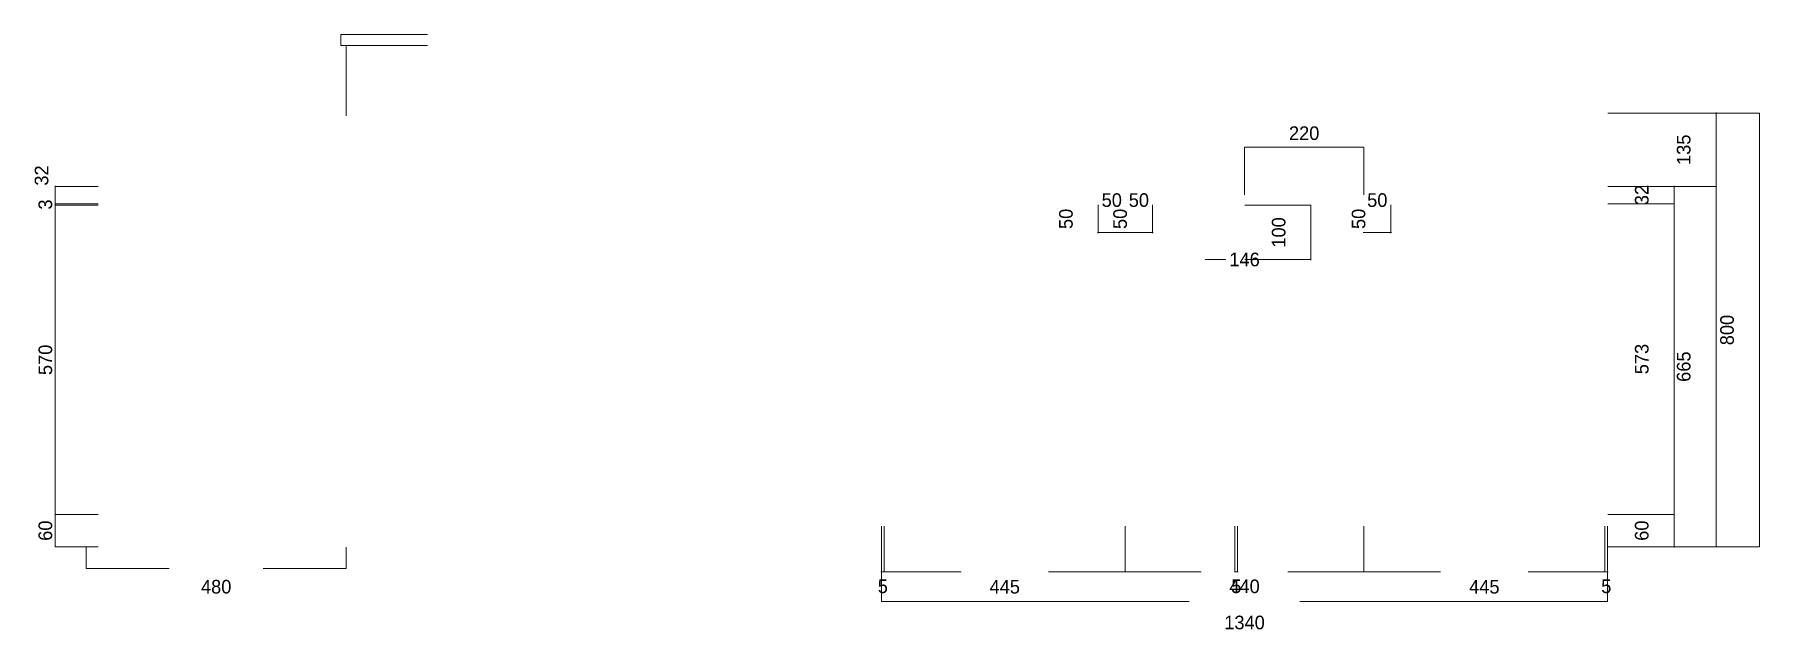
# Model space of a CAD drawing. Header units: millimetres. Extents: x -376000 to 292178, y -193032 to 188048.
# Drawn here: x -178482 to -175299, y -182468 to -181370 of the extents above; entities that cross this region are included whole.
import ezdxf

# ---------------------------------------------------------------- set-up
doc = ezdxf.new("R2010")
doc.units = ezdxf.units.MM
doc.header["$PDMODE"] = 1
doc.header["$PDSIZE"] = -2
for name, color, linetype, lineweight in [('00_一般', 7, 'Continuous', 5), ('01_基準-寸法', 7, 'Continuous', 5), ('_平面図（新設） (2D)', 7, 'Continuous', 5)]:
    doc.layers.add(name, color=color, linetype=linetype, lineweight=lineweight)
doc.styles.add('__ _____', font='')
doc.styles.add('Hiragino Sans W3', font='', dxfattribs={"bigfont": 'Hiragino Sans W3'})
doc.styles.get('__ _____').set_extended_font_data('?? ?????')
doc.styles.get('Hiragino Sans W3').set_extended_font_data('Hiragino Sans W3')
doc.dimstyles.new('RGT-3', dxfattribs={"dimtxt": 161.781684, "dimasz": 0.009302, "dimexe": 0, "dimexo": 0.3, "dimgap": 0, "dimtad": 0, "dimdsep": 46, "dimtxsty": 'Hiragino Sans W3', "dimblk": 'DOT', "dimblk1": 'DOT', "dimblk2": 'DOT', "dimcen": 0, "dimazin": 0, "dimtfac": 1, "dimtix": 1, "dimtmove": 0, "dimatfit": 0, "dimldrblk": 'VW_FILLEDARROW', "dimfxl": 1, "dimfrac": 2, "dimtolj": 1, "dimarcsym": 0})

# ---------------------------------------------------------------- blocks, each defined once
blk = doc.blocks.new('_Dot')
at = {"color": 0, "linetype": 'ByBlock', "lineweight": -2}
blk.add_line((-0.5, 0), (-1, 0), dxfattribs=at)
at = {"color": 0, "linetype": 'ByBlock', "const_width": 0.5}
blk.add_lwpolyline([(-0.25, 0, 1), (0.25, 0, 1)], format="xyb", close=True, dxfattribs=at)
blk = doc.blocks.new('*D1342')
at = {"layer": '01_基準-寸法', "color": 0, "linetype": 'Continuous', "lineweight": -2}
for p, q in [((-176919.2, -182315.8), (-176919.2, -182416.4)), ((-175579.2, -182315.8), (-175579.2, -182416.4)), ((-176918.7, -182416.4), (-176351.1, -182416.4)), ((-175579.8, -182416.4), (-176147.3, -182416.4))]:
    blk.add_line(p, q, dxfattribs=at)
at = {"layer": 'Defpoints', "color": 0}
for p in [(-176919.2, -182315.5), (-175579.2, -182315.5), (-176919.2, -182416.4)]:
    blk.add_point(p, dxfattribs=at)
at = {"layer": '01_基準-寸法', "color": 0, "lineweight": -2, "xscale": 0.5581054687499999, "yscale": 0.5581054687499999, "zscale": 0.5581054687499999, "rotation": 180}
blk.add_blockref('_Dot', (-176919.2, -182416.4), dxfattribs=at)
at = {"layer": '01_基準-寸法', "color": 0, "lineweight": -2, "xscale": 0.5581054687499999, "yscale": 0.5581054687499999, "zscale": 0.5581054687499999}
blk.add_blockref('_Dot', (-175579.2, -182416.4), dxfattribs=at)
at = {"layer": '01_基準-寸法', "color": 0, "insert": (-176249.2, -182455), "char_height": 25.13, "attachment_point": 5, "style": '__ _____'}
blk.add_mtext('\\A1;1340', dxfattribs=at)
blk = doc.blocks.new('VW_FILLEDARROW')
at = {"color": 0, "linetype": 'Continuous', "lineweight": 5, "transparency": 16777216, "flags": 128}
blk.add_lwpolyline([(-161.3, 43.2), (0, 0), (-161.3, -43.2)], close=True, dxfattribs=at)
blk = doc.blocks.new('*D1343')
at = {"layer": '01_基準-寸法', "color": 0, "linetype": 'Continuous', "lineweight": -2}
for p, q in [((-176029.8, -181735.5), (-176030.3, -181735.5)), ((-176029.2, -181735.2), (-176029.2, -181735.5)), ((-175979.2, -181735.5), (-176029.2, -181735.5)), ((-175979.2, -181735.2), (-175979.2, -181735.5)), ((-175978.7, -181735.5), (-175978.1, -181735.5))]:
    blk.add_line(p, q, dxfattribs=at)
at = {"layer": 'Defpoints', "color": 0}
for p in [(-176029.2, -181735.5), (-176029.2, -181735.5), (-175979.2, -181735.5)]:
    blk.add_point(p, dxfattribs=at)
at = {"layer": '01_基準-寸法', "color": 0, "lineweight": -2, "xscale": 0.5581054687499999, "yscale": 0.5581054687499999, "zscale": 0.5581054687499999}
blk.add_blockref('_Dot', (-176029.2, -181735.5), dxfattribs=at)
at = {"layer": '01_基準-寸法', "color": 0, "lineweight": -2, "xscale": 0.5581054687499999, "yscale": 0.5581054687499999, "zscale": 0.5581054687499999, "rotation": 180}
blk.add_blockref('_Dot', (-175979.2, -181735.5), dxfattribs=at)
at = {"layer": '01_基準-寸法', "color": 0, "insert": (-176004.2, -181676), "char_height": 25.13, "attachment_point": 5, "style": '__ _____'}
blk.add_mtext('\\A1;50', dxfattribs=at)
blk = doc.blocks.new('*D1344')
at = {"layer": '01_基準-寸法', "color": 0, "linetype": 'Continuous', "lineweight": -2}
for p, q in [((-175979.2, -181684.9), (-175979.2, -181684.4)), ((-175978.9, -181685.5), (-175979.2, -181685.5)), ((-175979.2, -181735.5), (-175979.2, -181685.5)), ((-175978.9, -181735.5), (-175979.2, -181735.5)), ((-175979.2, -181736), (-175979.2, -181736.6))]:
    blk.add_line(p, q, dxfattribs=at)
at = {"layer": 'Defpoints', "color": 0}
for p in [(-175979.2, -181685.5), (-175979.2, -181685.5), (-175979.2, -181735.5)]:
    blk.add_point(p, dxfattribs=at)
at = {"layer": '01_基準-寸法', "color": 0, "lineweight": -2, "xscale": 0.5581054687499999, "yscale": 0.5581054687499999, "zscale": 0.5581054687499999}
for p, rotation in [((-175979.2, -181685.5), 270), ((-175979.2, -181735.5), 90)]:
    blk.add_blockref('_Dot', p, dxfattribs=dict(at, rotation=rotation))
at = {"layer": '01_基準-寸法', "color": 0, "insert": (-176038.7, -181710.5), "char_height": 25.13, "attachment_point": 5, "rotation": 90, "style": '__ _____'}
blk.add_mtext('\\A1;50', dxfattribs=at)
blk = doc.blocks.new('*D1345')
at = {"layer": '01_基準-寸法', "color": 0, "linetype": 'Continuous', "lineweight": -2}
for p, q in [((-176914.2, -182277.2), (-176914.2, -182361.7)), ((-176469.2, -182277.2), (-176469.2, -182361.7)), ((-176913.7, -182361.7), (-176772.3, -182361.7)), ((-176469.8, -182361.7), (-176611.1, -182361.7))]:
    blk.add_line(p, q, dxfattribs=at)
at = {"layer": 'Defpoints', "color": 0}
for p in [(-176914.2, -182276.9), (-176469.2, -182276.9), (-176914.2, -182361.7)]:
    blk.add_point(p, dxfattribs=at)
at = {"layer": '01_基準-寸法', "color": 0, "lineweight": -2, "xscale": 0.5581054687499999, "yscale": 0.5581054687499999, "zscale": 0.5581054687499999, "rotation": 180}
blk.add_blockref('_Dot', (-176914.2, -182361.7), dxfattribs=at)
at = {"layer": '01_基準-寸法', "color": 0, "lineweight": -2, "xscale": 0.5581054687499999, "yscale": 0.5581054687499999, "zscale": 0.5581054687499999}
blk.add_blockref('_Dot', (-176469.2, -182361.7), dxfattribs=at)
at = {"layer": '01_基準-寸法', "color": 0, "insert": (-176691.7, -182389.1), "char_height": 25.13, "attachment_point": 5, "style": '__ _____'}
blk.add_mtext('\\A1;445', dxfattribs=at)
blk = doc.blocks.new('*D1346')
at = {"layer": '01_基準-寸法', "color": 0, "linetype": 'Continuous', "lineweight": -2}
for p, q in [((-176469.2, -182277.2), (-176469.2, -182361.7)), ((-176029.2, -182277.2), (-176029.2, -182361.7)), ((-176468.7, -182361.7), (-176329, -182361.7)), ((-176029.8, -182361.7), (-176169.4, -182361.7))]:
    blk.add_line(p, q, dxfattribs=at)
at = {"layer": 'Defpoints', "color": 0}
for p in [(-176469.2, -182276.9), (-176029.2, -182276.9), (-176469.2, -182361.7)]:
    blk.add_point(p, dxfattribs=at)
at = {"layer": '01_基準-寸法', "color": 0, "lineweight": -2, "xscale": 0.5581054687499999, "yscale": 0.5581054687499999, "zscale": 0.5581054687499999, "rotation": 180}
blk.add_blockref('_Dot', (-176469.2, -182361.7), dxfattribs=at)
at = {"layer": '01_基準-寸法', "color": 0, "lineweight": -2, "xscale": 0.5581054687499999, "yscale": 0.5581054687499999, "zscale": 0.5581054687499999}
blk.add_blockref('_Dot', (-176029.2, -182361.7), dxfattribs=at)
at = {"layer": '01_基準-寸法', "color": 0, "insert": (-176249.2, -182388.3), "char_height": 25.13, "attachment_point": 5, "style": '__ _____'}
blk.add_mtext('\\A1;440', dxfattribs=at)
blk = doc.blocks.new('*D1347')
at = {"layer": '01_基準-寸法', "color": 0, "linetype": 'Continuous', "lineweight": -2}
for p, q in [((-176029.2, -182277.2), (-176029.2, -182361.7)), ((-175584.2, -182277.2), (-175584.2, -182361.7)), ((-176028.7, -182361.7), (-175887.3, -182361.7)), ((-175584.8, -182361.7), (-175726.1, -182361.7))]:
    blk.add_line(p, q, dxfattribs=at)
at = {"layer": 'Defpoints', "color": 0}
for p in [(-176029.2, -182276.9), (-175584.2, -182276.9), (-176029.2, -182361.7)]:
    blk.add_point(p, dxfattribs=at)
at = {"layer": '01_基準-寸法', "color": 0, "lineweight": -2, "xscale": 0.5581054687499999, "yscale": 0.5581054687499999, "zscale": 0.5581054687499999, "rotation": 180}
blk.add_blockref('_Dot', (-176029.2, -182361.7), dxfattribs=at)
at = {"layer": '01_基準-寸法', "color": 0, "lineweight": -2, "xscale": 0.5581054687499999, "yscale": 0.5581054687499999, "zscale": 0.5581054687499999}
blk.add_blockref('_Dot', (-175584.2, -182361.7), dxfattribs=at)
at = {"layer": '01_基準-寸法', "color": 0, "insert": (-175806.7, -182389.1), "char_height": 25.13, "attachment_point": 5, "style": '__ _____'}
blk.add_mtext('\\A1;445', dxfattribs=at)
blk = doc.blocks.new('*D1348')
at = {"layer": '01_基準-寸法', "color": 0, "linetype": 'Continuous', "lineweight": -2}
for p, q in [((-176248.9, -181685.5), (-176126.6, -181685.5)), ((-176126.6, -181684.9), (-176126.6, -181684.4)), ((-176126.6, -181685.5), (-176126.6, -181785.5)), ((-176248.9, -181785.5), (-176126.6, -181785.5)), ((-176126.6, -181786), (-176126.6, -181786.6))]:
    blk.add_line(p, q, dxfattribs=at)
at = {"layer": 'Defpoints', "color": 0}
for p in [(-176249.2, -181685.5), (-176249.2, -181785.5), (-176126.6, -181785.5)]:
    blk.add_point(p, dxfattribs=at)
at = {"layer": '01_基準-寸法', "color": 0, "lineweight": -2, "xscale": 0.5581054687499999, "yscale": 0.5581054687499999, "zscale": 0.5581054687499999}
for p, rotation in [((-176126.6, -181685.5), 270), ((-176126.6, -181785.5), 90)]:
    blk.add_blockref('_Dot', p, dxfattribs=dict(at, rotation=rotation))
at = {"layer": '01_基準-寸法', "color": 0, "insert": (-176186.1, -181735.5), "char_height": 25.13, "attachment_point": 5, "rotation": 90, "style": '__ _____'}
blk.add_mtext('\\A1;100', dxfattribs=at)
blk = doc.blocks.new('*D1349')
at = {"layer": '01_基準-寸法', "color": 0, "linetype": 'Continuous', "lineweight": -2}
for p, q in [((-176519.8, -181735.5), (-176520.3, -181735.5)), ((-176519.2, -181735.2), (-176519.2, -181735.5)), ((-176519.2, -181735.5), (-176469.2, -181735.5)), ((-176469.2, -181735.2), (-176469.2, -181735.5)), ((-176468.7, -181735.5), (-176468.1, -181735.5))]:
    blk.add_line(p, q, dxfattribs=at)
at = {"layer": 'Defpoints', "color": 0}
for p in [(-176519.2, -181735.5), (-176469.2, -181735.5), (-176469.2, -181735.5)]:
    blk.add_point(p, dxfattribs=at)
at = {"layer": '01_基準-寸法', "color": 0, "lineweight": -2, "xscale": 0.5581054687499999, "yscale": 0.5581054687499999, "zscale": 0.5581054687499999}
blk.add_blockref('_Dot', (-176519.2, -181735.5), dxfattribs=at)
at = {"layer": '01_基準-寸法', "color": 0, "lineweight": -2, "xscale": 0.5581054687499999, "yscale": 0.5581054687499999, "zscale": 0.5581054687499999, "rotation": 180}
blk.add_blockref('_Dot', (-176469.2, -181735.5), dxfattribs=at)
at = {"layer": '01_基準-寸法', "color": 0, "insert": (-176494.2, -181676), "char_height": 25.13, "attachment_point": 5, "style": '__ _____'}
blk.add_mtext('\\A1;50', dxfattribs=at)
blk = doc.blocks.new('*D1350')
at = {"layer": '01_基準-寸法', "color": 0, "linetype": 'Continuous', "lineweight": -2}
for p, q in [((-176519.2, -181684.9), (-176519.2, -181684.4)), ((-176518.9, -181685.5), (-176519.2, -181685.5)), ((-176519.2, -181735.5), (-176519.2, -181685.5)), ((-176518.9, -181735.5), (-176519.2, -181735.5)), ((-176519.2, -181736), (-176519.2, -181736.6))]:
    blk.add_line(p, q, dxfattribs=at)
at = {"layer": 'Defpoints', "color": 0}
for p in [(-176519.2, -181685.5), (-176519.2, -181685.5), (-176519.2, -181735.5)]:
    blk.add_point(p, dxfattribs=at)
at = {"layer": '01_基準-寸法', "color": 0, "lineweight": -2, "xscale": 0.5581054687499999, "yscale": 0.5581054687499999, "zscale": 0.5581054687499999}
for p, rotation in [((-176519.2, -181685.5), 270), ((-176519.2, -181735.5), 90)]:
    blk.add_blockref('_Dot', p, dxfattribs=dict(at, rotation=rotation))
at = {"layer": '01_基準-寸法', "color": 0, "insert": (-176578.7, -181710.5), "char_height": 25.13, "attachment_point": 5, "rotation": 90, "style": '__ _____'}
blk.add_mtext('\\A1;50', dxfattribs=at)
blk = doc.blocks.new('*D1356')
at = {"layer": '01_基準-寸法', "color": 0, "linetype": 'Continuous', "lineweight": -2}
for p, q in [((-176469.8, -181735.5), (-176470.3, -181735.5)), ((-176469.2, -181735.2), (-176469.2, -181735.5)), ((-176419.2, -181735.5), (-176469.2, -181735.5)), ((-176419.2, -181735.2), (-176419.2, -181735.5)), ((-176418.7, -181735.5), (-176418.1, -181735.5))]:
    blk.add_line(p, q, dxfattribs=at)
at = {"layer": 'Defpoints', "color": 0}
for p in [(-176469.2, -181735.5), (-176469.2, -181735.5), (-176419.2, -181735.5)]:
    blk.add_point(p, dxfattribs=at)
at = {"layer": '01_基準-寸法', "color": 0, "lineweight": -2, "xscale": 0.5581054687499999, "yscale": 0.5581054687499999, "zscale": 0.5581054687499999}
blk.add_blockref('_Dot', (-176469.2, -181735.5), dxfattribs=at)
at = {"layer": '01_基準-寸法', "color": 0, "lineweight": -2, "xscale": 0.5581054687499999, "yscale": 0.5581054687499999, "zscale": 0.5581054687499999, "rotation": 180}
blk.add_blockref('_Dot', (-176419.2, -181735.5), dxfattribs=at)
at = {"layer": '01_基準-寸法', "color": 0, "insert": (-176444.2, -181676), "char_height": 25.13, "attachment_point": 5, "style": '__ _____'}
blk.add_mtext('\\A1;50', dxfattribs=at)
blk = doc.blocks.new('*D1357')
at = {"layer": '01_基準-寸法', "color": 0, "linetype": 'Continuous', "lineweight": -2}
for p, q in [((-176419.2, -181684.9), (-176419.2, -181684.4)), ((-176418.9, -181685.5), (-176419.2, -181685.5)), ((-176419.2, -181735.5), (-176419.2, -181685.5)), ((-176418.9, -181735.5), (-176419.2, -181735.5)), ((-176419.2, -181736), (-176419.2, -181736.6))]:
    blk.add_line(p, q, dxfattribs=at)
at = {"layer": 'Defpoints', "color": 0}
for p in [(-176419.2, -181685.5), (-176419.2, -181685.5), (-176419.2, -181735.5)]:
    blk.add_point(p, dxfattribs=at)
at = {"layer": '01_基準-寸法', "color": 0, "lineweight": -2, "xscale": 0.5581054687499999, "yscale": 0.5581054687499999, "zscale": 0.5581054687499999}
for p, rotation in [((-176419.2, -181685.5), 270), ((-176419.2, -181735.5), 90)]:
    blk.add_blockref('_Dot', p, dxfattribs=dict(at, rotation=rotation))
at = {"layer": '01_基準-寸法', "color": 0, "insert": (-176478.7, -181710.5), "char_height": 25.13, "attachment_point": 5, "rotation": 90, "style": '__ _____'}
blk.add_mtext('\\A1;50', dxfattribs=at)
blk = doc.blocks.new('*D1358')
at = {"layer": '01_基準-寸法', "color": 0, "linetype": 'Continuous', "lineweight": -2}
for p, q in [((-175578.9, -182255.5), (-175456.6, -182255.5)), ((-175456.6, -182254.9), (-175456.6, -182254.4)), ((-175456.6, -182255.5), (-175456.6, -182315.5)), ((-175578.9, -182315.5), (-175456.6, -182315.5)), ((-175456.6, -182316), (-175456.6, -182316.6))]:
    blk.add_line(p, q, dxfattribs=at)
at = {"layer": 'Defpoints', "color": 0}
for p in [(-175579.2, -182255.5), (-175579.2, -182315.5), (-175456.6, -182315.5)]:
    blk.add_point(p, dxfattribs=at)
at = {"layer": '01_基準-寸法', "color": 0, "lineweight": -2, "xscale": 0.5581054687499999, "yscale": 0.5581054687499999, "zscale": 0.5581054687499999}
for p, rotation in [((-175456.6, -182255.5), 270), ((-175456.6, -182315.5), 90)]:
    blk.add_blockref('_Dot', p, dxfattribs=dict(at, rotation=rotation))
at = {"layer": '01_基準-寸法', "color": 0, "insert": (-175516.1, -182285.5), "char_height": 25.13, "attachment_point": 5, "rotation": 90, "style": '__ _____'}
blk.add_mtext('\\A1;60', dxfattribs=at)
blk = doc.blocks.new('*D1359')
at = {"layer": '01_基準-寸法', "color": 0, "linetype": 'Continuous', "lineweight": -2}
for p, q in [((-175578.9, -181650.5), (-175456.6, -181650.5)), ((-175456.6, -181649.9), (-175456.6, -181649.4)), ((-175456.6, -181650.5), (-175456.6, -181682.5)), ((-175578.9, -181682.5), (-175456.6, -181682.5)), ((-175456.6, -181683), (-175456.6, -181683.6))]:
    blk.add_line(p, q, dxfattribs=at)
at = {"layer": 'Defpoints', "color": 0}
for p in [(-175579.2, -181650.5), (-175579.2, -181682.5), (-175456.6, -181682.5)]:
    blk.add_point(p, dxfattribs=at)
at = {"layer": '01_基準-寸法', "color": 0, "lineweight": -2, "xscale": 0.5581054687499999, "yscale": 0.5581054687499999, "zscale": 0.5581054687499999}
for p, rotation in [((-175456.6, -181650.5), 270), ((-175456.6, -181682.5), 90)]:
    blk.add_blockref('_Dot', p, dxfattribs=dict(at, rotation=rotation))
at = {"layer": '01_基準-寸法', "color": 0, "insert": (-175516.1, -181666.5), "char_height": 25.13, "attachment_point": 5, "rotation": 90, "style": '__ _____'}
blk.add_mtext('\\A1;32', dxfattribs=at)
blk = doc.blocks.new('*D1360')
at = {"layer": '01_基準-寸法', "color": 0, "linetype": 'Continuous', "lineweight": -2}
for p, q in [((-175578.9, -181650.5), (-175379.2, -181650.5)), ((-175379.2, -181651), (-175379.2, -182314.9)), ((-175578.9, -182315.5), (-175379.2, -182315.5))]:
    blk.add_line(p, q, dxfattribs=at)
at = {"layer": 'Defpoints', "color": 0}
for p in [(-175579.2, -181650.5), (-175579.2, -182315.5), (-175379.2, -182315.5)]:
    blk.add_point(p, dxfattribs=at)
at = {"layer": '01_基準-寸法', "color": 0, "lineweight": -2, "xscale": 0.5581054687499999, "yscale": 0.5581054687499999, "zscale": 0.5581054687499999}
for p, rotation in [((-175379.2, -181650.5), 90), ((-175379.2, -182315.5), 270)]:
    blk.add_blockref('_Dot', p, dxfattribs=dict(at, rotation=rotation))
at = {"layer": '01_基準-寸法', "color": 0, "insert": (-175438.7, -181983), "char_height": 25.13, "attachment_point": 5, "rotation": 90, "style": '__ _____'}
blk.add_mtext('\\A1;665', dxfattribs=at)
blk = doc.blocks.new('*D1361')
at = {"layer": '01_基準-寸法', "color": 0, "linetype": 'Continuous', "lineweight": -2}
for p, q in [((-175378.9, -181515.5), (-175299.2, -181515.5)), ((-175299.2, -181516), (-175299.2, -182314.9)), ((-175378.9, -182315.5), (-175299.2, -182315.5))]:
    blk.add_line(p, q, dxfattribs=at)
at = {"layer": 'Defpoints', "color": 0}
for p in [(-175379.2, -181515.5), (-175379.2, -182315.5), (-175299.2, -182315.5)]:
    blk.add_point(p, dxfattribs=at)
at = {"layer": '01_基準-寸法', "color": 0, "lineweight": -2, "xscale": 0.5581054687499999, "yscale": 0.5581054687499999, "zscale": 0.5581054687499999}
for p, rotation in [((-175299.2, -181515.5), 90), ((-175299.2, -182315.5), 270)]:
    blk.add_blockref('_Dot', p, dxfattribs=dict(at, rotation=rotation))
at = {"layer": '01_基準-寸法', "color": 0, "insert": (-175358.7, -181915.5), "char_height": 25.13, "attachment_point": 5, "rotation": 90, "style": '__ _____'}
blk.add_mtext('\\A1;800', dxfattribs=at)
blk = doc.blocks.new('*D1367')
at = {"layer": '01_基準-寸法', "color": 0, "linetype": 'Continuous', "lineweight": -2}
for p, q in [((-176322.2, -181785.2), (-176322.2, -181785.5)), ((-176321.7, -181785.5), (-176284, -181785.5)), ((-176176.8, -181785.5), (-176214.5, -181785.5)), ((-176176.2, -181785.2), (-176176.2, -181785.5))]:
    blk.add_line(p, q, dxfattribs=at)
at = {"layer": 'Defpoints', "color": 0}
for p in [(-176322.2, -181785.5), (-176322.2, -181785.5), (-176176.2, -181785.5)]:
    blk.add_point(p, dxfattribs=at)
at = {"layer": '01_基準-寸法', "color": 0, "lineweight": -2, "xscale": 0.5581054687499999, "yscale": 0.5581054687499999, "zscale": 0.5581054687499999, "rotation": 180}
blk.add_blockref('_Dot', (-176322.2, -181785.5), dxfattribs=at)
at = {"layer": '01_基準-寸法', "color": 0, "lineweight": -2, "xscale": 0.5581054687499999, "yscale": 0.5581054687499999, "zscale": 0.5581054687499999}
blk.add_blockref('_Dot', (-176176.2, -181785.5), dxfattribs=at)
at = {"layer": '01_基準-寸法', "color": 0, "insert": (-176249.2, -181785.5), "char_height": 25.13, "attachment_point": 5, "style": '__ _____'}
blk.add_mtext('\\A1;146', dxfattribs=at)
blk = doc.blocks.new('*D1368')
at = {"layer": '01_基準-寸法', "color": 0, "linetype": 'Continuous', "lineweight": -2}
for p, q in [((-175578.9, -181682.5), (-175456.6, -181682.5)), ((-175456.6, -181683), (-175456.6, -182254.9)), ((-175578.9, -182255.5), (-175456.6, -182255.5))]:
    blk.add_line(p, q, dxfattribs=at)
at = {"layer": 'Defpoints', "color": 0}
for p in [(-175579.2, -181682.5), (-175579.2, -182255.5), (-175456.6, -182255.5)]:
    blk.add_point(p, dxfattribs=at)
at = {"layer": '01_基準-寸法', "color": 0, "lineweight": -2, "xscale": 0.5581054687499999, "yscale": 0.5581054687499999, "zscale": 0.5581054687499999}
for p, rotation in [((-175456.6, -181682.5), 90), ((-175456.6, -182255.5), 270)]:
    blk.add_blockref('_Dot', p, dxfattribs=dict(at, rotation=rotation))
at = {"layer": '01_基準-寸法', "color": 0, "insert": (-175516.1, -181969), "char_height": 25.13, "attachment_point": 5, "rotation": 90, "style": '__ _____'}
blk.add_mtext('\\A1;573', dxfattribs=at)
blk = doc.blocks.new('*D1374')
at = {"layer": '01_基準-寸法', "color": 0, "linetype": 'Continuous', "lineweight": -2}
for p, q in [((-175578.9, -181515.5), (-175379.2, -181515.5)), ((-175379.2, -181514.9), (-175379.2, -181514.4)), ((-175379.2, -181515.5), (-175379.2, -181650.5)), ((-175578.9, -181650.5), (-175379.2, -181650.5)), ((-175379.2, -181651), (-175379.2, -181651.6))]:
    blk.add_line(p, q, dxfattribs=at)
at = {"layer": 'Defpoints', "color": 0}
for p in [(-175579.2, -181515.5), (-175579.2, -181650.5), (-175379.2, -181650.5)]:
    blk.add_point(p, dxfattribs=at)
at = {"layer": '01_基準-寸法', "color": 0, "lineweight": -2, "xscale": 0.5581054687499999, "yscale": 0.5581054687499999, "zscale": 0.5581054687499999}
for p, rotation in [((-175379.2, -181515.5), 270), ((-175379.2, -181650.5), 90)]:
    blk.add_blockref('_Dot', p, dxfattribs=dict(at, rotation=rotation))
at = {"layer": '01_基準-寸法', "color": 0, "insert": (-175438.7, -181583), "char_height": 25.13, "attachment_point": 5, "rotation": 90, "style": '__ _____'}
blk.add_mtext('\\A1;135', dxfattribs=at)
blk = doc.blocks.new('*D1377')
at = {"layer": '01_基準-寸法', "color": 0, "linetype": 'Continuous', "lineweight": -2}
for p, q in [((-176919.2, -182277.2), (-176919.2, -182361.7)), ((-176914.2, -182277.2), (-176914.2, -182361.7)), ((-176919.8, -182361.7), (-176920.3, -182361.7)), ((-176914.2, -182361.7), (-176919.2, -182361.7)), ((-176913.7, -182361.7), (-176913.1, -182361.7))]:
    blk.add_line(p, q, dxfattribs=at)
at = {"layer": 'Defpoints', "color": 0}
for p in [(-176919.2, -182276.9), (-176914.2, -182276.9), (-176919.2, -182361.7)]:
    blk.add_point(p, dxfattribs=at)
at = {"layer": '01_基準-寸法', "color": 0, "lineweight": -2, "xscale": 0.5581054687499999, "yscale": 0.5581054687499999, "zscale": 0.5581054687499999}
blk.add_blockref('_Dot', (-176919.2, -182361.7), dxfattribs=at)
at = {"layer": '01_基準-寸法', "color": 0, "lineweight": -2, "xscale": 0.5581054687499999, "yscale": 0.5581054687499999, "zscale": 0.5581054687499999, "rotation": 180}
blk.add_blockref('_Dot', (-176914.2, -182361.7), dxfattribs=at)
at = {"layer": '01_基準-寸法', "color": 0, "insert": (-176916.7, -182388.3), "char_height": 25.13, "attachment_point": 5, "style": '__ _____'}
blk.add_mtext('\\A1;5', dxfattribs=at)
blk = doc.blocks.new('*D1378')
at = {"layer": '01_基準-寸法', "color": 0, "linetype": 'Continuous', "lineweight": -2}
for p, q in [((-176266.9, -182277.2), (-176266.9, -182361.7)), ((-176261.9, -182277.2), (-176261.9, -182361.7)), ((-176267.4, -182361.7), (-176268, -182361.7)), ((-176261.9, -182361.7), (-176266.9, -182361.7)), ((-176261.3, -182361.7), (-176260.7, -182361.7))]:
    blk.add_line(p, q, dxfattribs=at)
at = {"layer": 'Defpoints', "color": 0}
for p in [(-176266.9, -182276.9), (-176261.9, -182276.9), (-176266.9, -182361.7)]:
    blk.add_point(p, dxfattribs=at)
at = {"layer": '01_基準-寸法', "color": 0, "lineweight": -2, "xscale": 0.5581054687499999, "yscale": 0.5581054687499999, "zscale": 0.5581054687499999}
blk.add_blockref('_Dot', (-176266.9, -182361.7), dxfattribs=at)
at = {"layer": '01_基準-寸法', "color": 0, "lineweight": -2, "xscale": 0.5581054687499999, "yscale": 0.5581054687499999, "zscale": 0.5581054687499999, "rotation": 180}
blk.add_blockref('_Dot', (-176261.9, -182361.7), dxfattribs=at)
at = {"layer": '01_基準-寸法', "color": 0, "insert": (-176264.4, -182388.3), "char_height": 25.13, "attachment_point": 5, "style": '__ _____'}
blk.add_mtext('\\A1;5', dxfattribs=at)
blk = doc.blocks.new('*D1381')
at = {"layer": '01_基準-寸法', "color": 0, "linetype": 'Continuous', "lineweight": -2}
for p, q in [((-176249.2, -181666.2), (-176249.2, -181578.5)), ((-176248.7, -181578.5), (-176029.8, -181578.5)), ((-176029.2, -181666.2), (-176029.2, -181578.5))]:
    blk.add_line(p, q, dxfattribs=at)
at = {"layer": 'Defpoints', "color": 0}
for p in [(-176029.2, -181578.5), (-176249.2, -181666.5), (-176029.2, -181666.5)]:
    blk.add_point(p, dxfattribs=at)
at = {"layer": '01_基準-寸法', "color": 0, "lineweight": -2, "xscale": 0.5581054687499999, "yscale": 0.5581054687499999, "zscale": 0.5581054687499999, "rotation": 180}
blk.add_blockref('_Dot', (-176249.2, -181578.5), dxfattribs=at)
at = {"layer": '01_基準-寸法', "color": 0, "lineweight": -2, "xscale": 0.5581054687499999, "yscale": 0.5581054687499999, "zscale": 0.5581054687499999}
blk.add_blockref('_Dot', (-176029.2, -181578.5), dxfattribs=at)
at = {"layer": '01_基準-寸法', "color": 0, "insert": (-176139.2, -181552.6), "char_height": 25.13, "attachment_point": 5, "style": '__ _____'}
blk.add_mtext('\\A1;220', dxfattribs=at)
blk = doc.blocks.new('*D1382')
at = {"layer": '01_基準-寸法', "color": 0, "linetype": 'Continuous', "lineweight": -2}
for p, q in [((-178444.1, -181681.9), (-178444.1, -181681.4)), ((-178364.9, -181682.5), (-178444.1, -181682.5)), ((-178444.1, -181685.5), (-178444.1, -181682.5)), ((-178364.9, -181685.5), (-178444.1, -181685.5)), ((-178444.1, -181686), (-178444.1, -181686.6))]:
    blk.add_line(p, q, dxfattribs=at)
at = {"layer": 'Defpoints', "color": 0}
for p in [(-178444.1, -181682.5), (-178364.6, -181682.5), (-178364.6, -181685.5)]:
    blk.add_point(p, dxfattribs=at)
at = {"layer": '01_基準-寸法', "color": 0, "lineweight": -2, "xscale": 0.5581054687499999, "yscale": 0.5581054687499999, "zscale": 0.5581054687499999}
for p, rotation in [((-178444.1, -181682.5), 270), ((-178444.1, -181685.5), 90)]:
    blk.add_blockref('_Dot', p, dxfattribs=dict(at, rotation=rotation))
at = {"layer": '01_基準-寸法', "color": 0, "insert": (-178462, -181684), "char_height": 25.13, "attachment_point": 5, "rotation": 90, "style": '__ _____'}
blk.add_mtext('\\A1;3', dxfattribs=at)
blk = doc.blocks.new('*D1383')
at = {"layer": '01_基準-寸法', "color": 0, "linetype": 'Continuous', "lineweight": -2}
for p, q in [((-178364.9, -181685.5), (-178444.1, -181685.5)), ((-178444.1, -182254.9), (-178444.1, -181686)), ((-178364.9, -182255.5), (-178444.1, -182255.5))]:
    blk.add_line(p, q, dxfattribs=at)
at = {"layer": 'Defpoints', "color": 0}
for p in [(-178444.1, -181685.5), (-178364.6, -181685.5), (-178364.6, -182255.5)]:
    blk.add_point(p, dxfattribs=at)
at = {"layer": '01_基準-寸法', "color": 0, "lineweight": -2, "xscale": 0.5581054687499999, "yscale": 0.5581054687499999, "zscale": 0.5581054687499999}
for p, rotation in [((-178444.1, -181685.5), 90), ((-178444.1, -182255.5), 270)]:
    blk.add_blockref('_Dot', p, dxfattribs=dict(at, rotation=rotation))
at = {"layer": '01_基準-寸法', "color": 0, "insert": (-178462, -181970.5), "char_height": 25.13, "attachment_point": 5, "rotation": 90, "style": '__ _____'}
blk.add_mtext('\\A1;570', dxfattribs=at)
blk = doc.blocks.new('*D1384')
at = {"layer": '01_基準-寸法', "color": 0, "linetype": 'Continuous', "lineweight": -2}
for p, q in [((-178364.9, -182255.5), (-178444.1, -182255.5)), ((-178444.1, -182314.9), (-178444.1, -182256)), ((-178364.9, -182315.5), (-178444.1, -182315.5))]:
    blk.add_line(p, q, dxfattribs=at)
at = {"layer": 'Defpoints', "color": 0}
for p in [(-178444.1, -182255.5), (-178364.6, -182255.5), (-178364.6, -182315.5)]:
    blk.add_point(p, dxfattribs=at)
at = {"layer": '01_基準-寸法', "color": 0, "lineweight": -2, "xscale": 0.5581054687499999, "yscale": 0.5581054687499999, "zscale": 0.5581054687499999}
for p, rotation in [((-178444.1, -182255.5), 90), ((-178444.1, -182315.5), 270)]:
    blk.add_blockref('_Dot', p, dxfattribs=dict(at, rotation=rotation))
at = {"layer": '01_基準-寸法', "color": 0, "insert": (-178462, -182285.5), "char_height": 25.13, "attachment_point": 5, "rotation": 90, "style": '__ _____'}
blk.add_mtext('\\A1;60', dxfattribs=at)
blk = doc.blocks.new('*D1385')
at = {"layer": '01_基準-寸法', "color": 0, "linetype": 'Continuous', "lineweight": -2}
for p, q in [((-178444.1, -181649.9), (-178444.1, -181649.4)), ((-178364.9, -181650.5), (-178444.1, -181650.5)), ((-178444.1, -181682.5), (-178444.1, -181650.5)), ((-178364.9, -181682.5), (-178444.1, -181682.5)), ((-178444.1, -181683), (-178444.1, -181683.6))]:
    blk.add_line(p, q, dxfattribs=at)
at = {"layer": 'Defpoints', "color": 0}
for p in [(-178444.1, -181650.5), (-178364.6, -181650.5), (-178364.6, -181682.5)]:
    blk.add_point(p, dxfattribs=at)
at = {"layer": '01_基準-寸法', "color": 0, "lineweight": -2, "xscale": 0.5581054687499999, "yscale": 0.5581054687499999, "zscale": 0.5581054687499999}
for p, rotation in [((-178444.1, -181650.5), 270), ((-178444.1, -181682.5), 90)]:
    blk.add_blockref('_Dot', p, dxfattribs=dict(at, rotation=rotation))
at = {"layer": '01_基準-寸法', "color": 0, "insert": (-178469, -181630.5), "char_height": 25.13, "attachment_point": 5, "rotation": 90, "style": '__ _____'}
blk.add_mtext('\\A1;32', dxfattribs=at)
blk = doc.blocks.new('*D1386')
at = {"layer": '01_基準-寸法', "color": 0, "linetype": 'Continuous', "lineweight": -2}
for p, q in [((-178386.9, -182315.8), (-178386.9, -182355.5)), ((-177906.9, -182315.8), (-177906.9, -182355.5)), ((-178386.3, -182355.5), (-178233.5, -182355.5)), ((-177907.4, -182355.5), (-178060.2, -182355.5))]:
    blk.add_line(p, q, dxfattribs=at)
at = {"layer": 'Defpoints', "color": 0}
for p in [(-178386.9, -182315.5), (-177906.9, -182315.5), (-178386.9, -182355.5)]:
    blk.add_point(p, dxfattribs=at)
at = {"layer": '01_基準-寸法', "color": 0, "lineweight": -2, "xscale": 0.5581054687499999, "yscale": 0.5581054687499999, "zscale": 0.5581054687499999, "rotation": 180}
blk.add_blockref('_Dot', (-178386.9, -182355.5), dxfattribs=at)
at = {"layer": '01_基準-寸法', "color": 0, "lineweight": -2, "xscale": 0.5581054687499999, "yscale": 0.5581054687499999, "zscale": 0.5581054687499999}
blk.add_blockref('_Dot', (-177906.9, -182355.5), dxfattribs=at)
at = {"layer": '01_基準-寸法', "color": 0, "insert": (-178146.9, -182389), "char_height": 25.13, "attachment_point": 5, "style": '__ _____'}
blk.add_mtext('\\A1;480', dxfattribs=at)
blk = doc.blocks.new('*D1392')
at = {"layer": '01_基準-寸法', "color": 0, "linetype": 'Continuous', "lineweight": -2}
for p, q in [((-175584.2, -182277.2), (-175584.2, -182361.7)), ((-175579.2, -182277.2), (-175579.2, -182361.7)), ((-175584.8, -182361.7), (-175585.3, -182361.7)), ((-175579.2, -182361.7), (-175584.2, -182361.7)), ((-175578.7, -182361.7), (-175578.1, -182361.7))]:
    blk.add_line(p, q, dxfattribs=at)
at = {"layer": 'Defpoints', "color": 0}
for p in [(-175584.2, -182276.9), (-175579.2, -182276.9), (-175584.2, -182361.7)]:
    blk.add_point(p, dxfattribs=at)
at = {"layer": '01_基準-寸法', "color": 0, "lineweight": -2, "xscale": 0.5581054687499999, "yscale": 0.5581054687499999, "zscale": 0.5581054687499999}
blk.add_blockref('_Dot', (-175584.2, -182361.7), dxfattribs=at)
at = {"layer": '01_基準-寸法', "color": 0, "lineweight": -2, "xscale": 0.5581054687499999, "yscale": 0.5581054687499999, "zscale": 0.5581054687499999, "rotation": 180}
blk.add_blockref('_Dot', (-175579.2, -182361.7), dxfattribs=at)
at = {"layer": '01_基準-寸法', "color": 0, "insert": (-175581.7, -182388.3), "char_height": 25.13, "attachment_point": 5, "style": '__ _____'}
blk.add_mtext('\\A1;5', dxfattribs=at)
blk = doc.blocks.new('平面図（新設） (2D)')
at = {"layer": '00_一般', "color": 251, "lineweight": 13, "transparency": 33554687}
for p, q in [((-177916.852, -181370.48), (-177756.852, -181370.48)), ((-177916.852, -181370.48), (-177916.852, -181390.48)), ((-177916.852, -181390.48), (-177756.852, -181390.48)), ((-177906.852, -181520.48), (-177906.852, -181390.48))]:
    blk.add_line(p, q, dxfattribs=at)
at = {"layer": '01_基準-寸法', "color": 7, "linetype": 'Continuous'}
for base, p1, p2, override, picture, middle in [((-176029.208, -181578.48), (-176249.208, -181666.48), (-176029.208, -181666.48), {"dimtxt": 25.12623, "dimasz": 0.558105, "dimgap": 5.110306, "dimtad": 1, "dimpost": '<>', "dimtxsty": '__ _____', "dimtmove": 2}, '*D1381', (-176139.208, -181552.556)), ((-176322.208, -181785.48), (-176176.208, -181785.48), (-176322.208, -181785.48), {"dimtxt": 25.12623, "dimasz": 0.558105, "dimgap": 4.236942, "dimtad": 1, "dimpost": '<>', "dimtxsty": '__ _____', "dimtmove": 2}, '*D1367', (-176249.208, -181785.48)), ((-176919.208, -182361.656), (-176914.208, -182276.912), (-176919.208, -182276.912), {"dimtxt": 25.12623, "dimasz": 0.558105, "dimgap": 47.475948, "dimtad": 1, "dimpost": '<>', "dimtxsty": '__ _____', "dimtmove": 2}, '*D1377', (-176916.708, -182388.318)), ((-176914.208, -182361.656), (-176469.208, -182276.912), (-176914.208, -182276.912), {"dimtxt": 25.12623, "dimasz": 0.558105, "dimgap": 48.297467, "dimtad": 1, "dimpost": '<>', "dimtxsty": '__ _____', "dimtmove": 2}, '*D1345', (-176691.708, -182389.139)), ((-176469.208, -182361.656), (-176029.208, -182276.912), (-176469.208, -182276.912), {"dimtxt": 25.12623, "dimasz": 0.558105, "dimgap": 47.475948, "dimtad": 1, "dimpost": '<>', "dimtxsty": '__ _____', "dimtmove": 2}, '*D1346', (-176249.208, -182388.318)), ((-176266.863, -182361.656), (-176261.863, -182276.912), (-176266.863, -182276.912), {"dimtxt": 25.12623, "dimasz": 0.558105, "dimgap": 47.475948, "dimtad": 1, "dimpost": '<>', "dimtxsty": '__ _____', "dimtmove": 2}, '*D1378', (-176264.363, -182388.318)), ((-176029.208, -182361.656), (-175584.208, -182276.912), (-176029.208, -182276.912), {"dimtxt": 25.12623, "dimasz": 0.558105, "dimgap": 48.297467, "dimtad": 1, "dimpost": '<>', "dimtxsty": '__ _____', "dimtmove": 2}, '*D1347', (-175806.708, -182389.139)), ((-175584.208, -182361.656), (-175579.208, -182276.912), (-175584.208, -182276.912), {"dimtxt": 25.12623, "dimasz": 0.558105, "dimgap": 47.475948, "dimtad": 1, "dimpost": '<>', "dimtxsty": '__ _____', "dimtmove": 2}, '*D1392', (-175581.708, -182388.318)), ((-178386.852, -182355.48), (-177906.852, -182315.48), (-178386.852, -182315.48), {"dimtxt": 25.12623, "dimasz": 0.558105, "dimgap": 54.35444, "dimtad": 1, "dimpost": '<>', "dimtxsty": '__ _____', "dimtmove": 2}, '*D1386', (-178146.852, -182389.02)), ((-176919.208, -182416.405), (-175579.208, -182315.48), (-176919.208, -182315.48), {"dimtxt": 25.12623, "dimasz": 0.558105, "dimgap": 59.401142, "dimtad": 1, "dimpost": '<>', "dimtxsty": '__ _____', "dimtmove": 2}, '*D1342', (-176249.208, -182454.992))]:
    dim = blk.add_linear_dim(base=base, p1=p1, p2=p2, dimstyle='RGT-3', override=override, dxfattribs=at)
    dim.commit()
    dim.dimension.update_dxf_attribs({"geometry": picture, "text_midpoint": middle, "dimtype": 160})
for base, p1, p2, override, picture, middle in [((-175379.208, -181650.48), (-175579.208, -181515.48), (-175579.208, -181650.48), {"dimtxt": 25.12623, "dimasz": 0.558105, "dimgap": 46.922179, "dimtad": 1, "dimpost": '<>', "dimtxsty": '__ _____', "dimtmove": 2}, '*D1374', (-175438.694, -181582.98)), ((-175299.208, -182315.48), (-175379.208, -181515.48), (-175379.208, -182315.48), {"dimtxt": 25.12623, "dimasz": 0.558105, "dimgap": 46.922179, "dimtad": 1, "dimpost": '<>', "dimtxsty": '__ _____', "dimtmove": 2}, '*D1361', (-175358.694, -181915.48)), ((-175456.638, -181682.48), (-175579.208, -181650.48), (-175579.208, -181682.48), {"dimtxt": 25.12623, "dimasz": 0.558105, "dimgap": 46.922179, "dimtad": 1, "dimpost": '<>', "dimtxsty": '__ _____', "dimtmove": 2}, '*D1359', (-175516.124, -181666.48)), ((-175379.208, -182315.48), (-175579.208, -181650.48), (-175579.208, -182315.48), {"dimtxt": 25.12623, "dimasz": 0.558105, "dimgap": 46.922179, "dimtad": 1, "dimpost": '<>', "dimtxsty": '__ _____', "dimtmove": 2}, '*D1360', (-175438.694, -181982.98)), ((-178444.144, -181682.48), (-178364.638, -181685.48), (-178364.638, -181682.48), {"dimtxt": 25.12623, "dimasz": 0.558105, "dimgap": 5.270139, "dimtad": 1, "dimpost": '<>', "dimtxsty": '__ _____', "dimtmove": 2}, '*D1382', (-178461.977, -181683.98)), ((-178444.144, -181685.48), (-178364.638, -182255.48), (-178364.638, -181685.48), {"dimtxt": 25.12623, "dimasz": 0.558105, "dimgap": 5.270139, "dimtad": 1, "dimpost": '<>', "dimtxsty": '__ _____', "dimtmove": 2}, '*D1383', (-178461.977, -181970.48)), ((-176519.208, -181685.48), (-176519.208, -181735.48), (-176519.208, -181685.48), {"dimtxt": 25.12623, "dimasz": 0.558105, "dimgap": 46.922179, "dimtad": 1, "dimpost": '<>', "dimtxsty": '__ _____', "dimtmove": 2}, '*D1350', (-176578.694, -181710.48)), ((-176419.208, -181685.48), (-176419.208, -181735.48), (-176419.208, -181685.48), {"dimtxt": 25.12623, "dimasz": 0.558105, "dimgap": 46.922179, "dimtad": 1, "dimpost": '<>', "dimtxsty": '__ _____', "dimtmove": 2}, '*D1357', (-176478.694, -181710.48)), ((-176126.638, -181785.48), (-176249.208, -181685.48), (-176249.208, -181785.48), {"dimtxt": 25.12623, "dimasz": 0.558105, "dimgap": 46.922179, "dimtad": 1, "dimpost": '<>', "dimtxsty": '__ _____', "dimtmove": 2}, '*D1348', (-176186.124, -181735.48)), ((-175979.208, -181685.48), (-175979.208, -181735.48), (-175979.208, -181685.48), {"dimtxt": 25.12623, "dimasz": 0.558105, "dimgap": 46.922179, "dimtad": 1, "dimpost": '<>', "dimtxsty": '__ _____', "dimtmove": 2}, '*D1344', (-176038.694, -181710.48)), ((-175456.638, -182255.48), (-175579.208, -181682.48), (-175579.208, -182255.48), {"dimtxt": 25.12623, "dimasz": 0.558105, "dimgap": 46.922179, "dimtad": 1, "dimpost": '<>', "dimtxsty": '__ _____', "dimtmove": 2}, '*D1368', (-175516.124, -181968.98)), ((-178444.144, -182255.48), (-178364.638, -182315.48), (-178364.638, -182255.48), {"dimtxt": 25.12623, "dimasz": 0.558105, "dimgap": 5.270139, "dimtad": 1, "dimpost": '<>', "dimtxsty": '__ _____', "dimtmove": 2}, '*D1384', (-178461.977, -182285.48)), ((-175456.638, -182315.48), (-175579.208, -182255.48), (-175579.208, -182315.48), {"dimtxt": 25.12623, "dimasz": 0.558105, "dimgap": 46.922179, "dimtad": 1, "dimpost": '<>', "dimtxsty": '__ _____', "dimtmove": 2}, '*D1358', (-175516.124, -182285.48))]:
    dim = blk.add_linear_dim(base=base, p1=p1, p2=p2, angle=270, dimstyle='RGT-3', override=override, dxfattribs=at)
    dim.commit()
    dim.dimension.update_dxf_attribs({"geometry": picture, "text_midpoint": middle})
dim = blk.add_linear_dim(base=(-178444.144, -181650.48), p1=(-178364.638, -181682.48), p2=(-178364.638, -181650.48), angle=270, dimstyle='RGT-3', override={"dimtxt": 25.12623, "dimasz": 0.558105, "dimgap": 4.073775, "dimtad": 1, "dimpost": '<>', "dimtxsty": '__ _____', "dimtix": 0, "dimtmove": 2}, dxfattribs=at)
dim.commit()
dim.dimension.update_dxf_attribs({"geometry": '*D1385', "text_midpoint": (-178469.031, -181630.513), "dimtype": 160})
for base, p1, p2, picture, middle in [((-176469.208, -181735.48), (-176519.208, -181735.48), (-176469.208, -181735.48), '*D1349', (-176494.208, -181675.995)), ((-176469.208, -181735.48), (-176419.208, -181735.48), (-176469.208, -181735.48), '*D1356', (-176444.208, -181675.995)), ((-176029.208, -181735.48), (-175979.208, -181735.48), (-176029.208, -181735.48), '*D1343', (-176004.208, -181675.995))]:
    dim = blk.add_linear_dim(base=base, p1=p1, p2=p2, dimstyle='RGT-3', override={"dimtxt": 25.12623, "dimasz": 0.558105, "dimgap": 46.922179, "dimtad": 1, "dimpost": '<>', "dimtxsty": '__ _____', "dimtmove": 2}, dxfattribs=at)
    dim.commit()
    dim.dimension.update_dxf_attribs({"geometry": picture, "text_midpoint": middle})

msp = doc.modelspace()

# ---------------------------------------------------------------- block references
at = {"layer": '_平面図（新設） (2D)'}
msp.add_blockref('平面図（新設） (2D)', (0, 0), dxfattribs=at)

doc.saveas('drawing.dxf')
